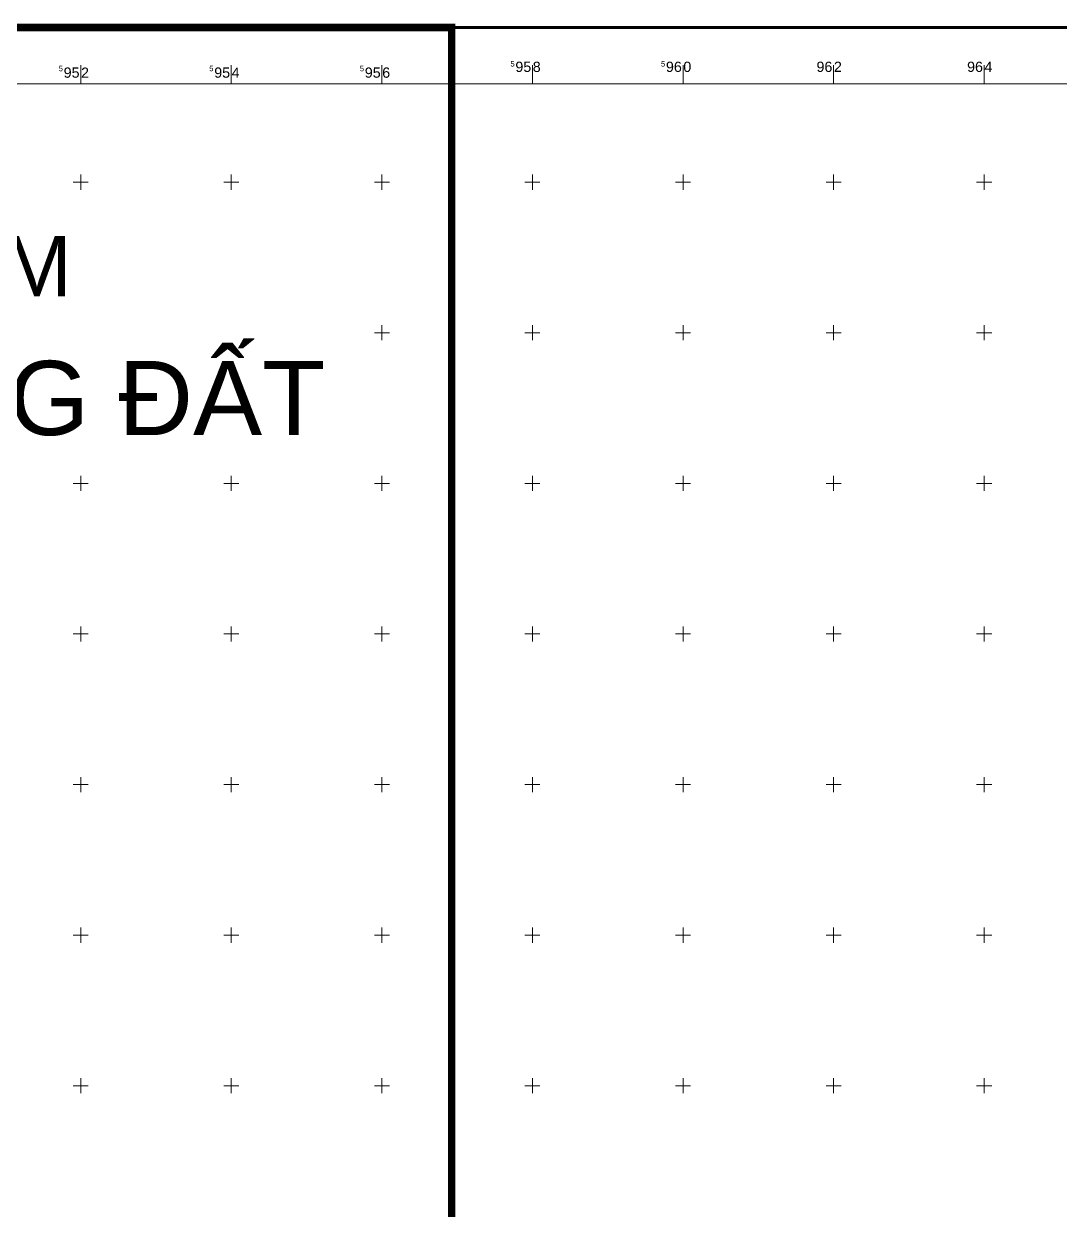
# Model space of a CAD drawing. Header units: millimetres. Extents: x 546597 to 607848, y 1180644 to 1193180.
# Drawn here: x 595124 to 596501, y 1186835 to 1188410 of the extents above; entities that cross this region are included whole.
import ezdxf
from ezdxf.enums import TextEntityAlignment as Align

# ---------------------------------------------------------------- set-up
doc = ezdxf.new("R2010")
doc.units = ezdxf.units.MM
doc.header["$MEASUREMENT"] = 0
doc.layers.get('0').update_dxf_attribs({"linetype": 'CONTINUOUS', "lineweight": 20})
for name, color, linetype, lineweight in [('KHUNG', 2, 'CONTINUOUS', 120), ('Text', 7, 'CONTINUOUS', 20), ('toa do', 2, 'CONTINUOUS', 13)]:
    doc.layers.add(name, color=color, linetype=linetype, lineweight=lineweight)
doc.styles.add('txt', font='VNARIAL.TTF', dxfattribs={"height": 0.2})
doc.styles.add('VNI-Helve Bold', font='VHELVEB.TTF')

# ---------------------------------------------------------------- blocks, each defined once
blk = doc.blocks.new('CROSS')
for p, q in [((-5, 0), (5, 0)), ((0, -5), (0, 5))]:
    blk.add_line(p, q)

msp = doc.modelspace()

# ---------------------------------------------------------------- linework, layer by layer
at = {"layer": 'KHUNG', "const_width": 10}
msp.add_lwpolyline([(591642.6, 1188405.4), (595692.6, 1188405.4), (595692.6, 1180648.5), (591642.6, 1180648.5)], close=True, dxfattribs=at)
at = {"layer": 'KHUNG'}
msp.add_lwpolyline([(599742.6, 1188405.4), (595692.6, 1188405.4), (595692.6, 1180648.5), (599742.6, 1180648.5)], close=True, dxfattribs=at)
at = {"layer": 'toa do', "linetype": 'Continuous'}
for p, q in [((595200, 1188330.4), (595200, 1188355.4)), ((595400, 1188330.4), (595400, 1188355.4)), ((595600, 1188330.4), (595600, 1188355.4)), ((595800, 1188330.4), (595800, 1188355.4)), ((596000, 1188330.4), (596000, 1188355.4)), ((596200, 1188330.4), (596200, 1188355.4)), ((596400, 1188330.4), (596400, 1188355.4))]:
    msp.add_line(p, q, dxfattribs=at)
at = {"layer": 'toa do', "color": 7}
msp.add_lwpolyline([(591717.6, 1180723.5), (607767.6, 1180723.5), (607767.6, 1188330.4), (591717.6, 1188330.4)], close=True, dxfattribs=at)

# ---------------------------------------------------------------- block references
at = {"layer": 'toa do', "xscale": 2, "yscale": 2, "zscale": 2}
for p in [(595200, 1188200), (595200, 1188200), (595400, 1188200), (595400, 1188200), (595600, 1188200), (595600, 1188200), (595800, 1188200), (595800, 1188200), (596000, 1188200), (596000, 1188200), (596200, 1188200), (596200, 1188200), (596400, 1188200), (596400, 1188200), (595600, 1188000), (595600, 1188000), (595800, 1188000), (595800, 1188000), (596000, 1188000), (596000, 1188000), (596200, 1188000), (596200, 1188000), (596400, 1188000), (596400, 1188000), (595200, 1187800), (595200, 1187800), (595400, 1187800), (595400, 1187800), (595600, 1187800), (595600, 1187800), (595800, 1187800), (595800, 1187800), (596000, 1187800), (596000, 1187800), (596200, 1187800), (596200, 1187800), (596400, 1187800), (596400, 1187800), (595200, 1187600), (595200, 1187600), (595400, 1187600), (595400, 1187600), (595600, 1187600), (595600, 1187600), (595800, 1187600), (595800, 1187600), (596000, 1187600), (596000, 1187600), (596200, 1187600), (596200, 1187600), (596400, 1187600), (596400, 1187600), (595200, 1187400), (595200, 1187400), (595400, 1187400), (595400, 1187400), (595600, 1187400), (595600, 1187400), (595800, 1187400), (595800, 1187400), (596000, 1187400), (596000, 1187400), (596200, 1187400), (596200, 1187400), (596400, 1187400), (596400, 1187400), (595200, 1187200), (595200, 1187200), (595400, 1187200), (595400, 1187200), (595600, 1187200), (595600, 1187200), (595800, 1187200), (595800, 1187200), (596000, 1187200), (596000, 1187200), (596200, 1187200), (596200, 1187200), (596400, 1187200), (596400, 1187200), (595200, 1187000), (595200, 1187000), (595400, 1187000), (595400, 1187000), (595600, 1187000), (595600, 1187000), (595800, 1187000), (595800, 1187000), (596000, 1187000), (596000, 1187000), (596200, 1187000), (596200, 1187000), (596400, 1187000), (596400, 1187000)]:
    msp.add_blockref('CROSS', p, dxfattribs=at)

# ---------------------------------------------------------------- texts
at = {"layer": 'Text', "ltscale": 100, "style": 'VNI-Helve Bold'}
for s, height, p in [('QUY HOAÏCH CHI TIEÁT XDÑT KHU ÑOÂ THÒ NAM TP.HCM', 80, (593726.1, 1188048.6)), ('BAÛN ÑOÀ QUY HOAÏCH TOÅNG MAËT BAÈNG SÖÛ DUÏNG ÑAÁT', 98.56, (593726.1, 1187864.1))]:
    msp.add_text(s, height=height, dxfattribs=at).set_placement(p, align=Align.CENTER)
at = {"layer": 'toa do', "linetype": 'Continuous', "style": 'txt'}
for s, height, p in [('5', 7.2, (595776.3, 1188353.6)), ('95', 13.6, (595798.4, 1188346.4)), ('5', 7.2, (595976.3, 1188353.6)), ('96', 13.6, (595998.4, 1188346.4)), ('96', 13.6, (596198.4, 1188346.4)), ('96', 13.6, (596398.4, 1188346.4))]:
    msp.add_text(s, height=height, dxfattribs=at).set_placement(p, align=Align.RIGHT)
for s, p in [('8', (595800.4, 1188346.4)), ('0', (596000.4, 1188346.4)), ('2', (596200.4, 1188346.4)), ('4', (596400.4, 1188346.4))]:
    msp.add_text(s, height=13.6, dxfattribs=at).set_placement(p)
for s, height, p in [('5', 7.2, (595176.3, 1188354.5)), ('95', 13.6, (595198.4, 1188352.3)), ('5', 7.2, (595376.3, 1188354.5)), ('95', 13.6, (595398.4, 1188352.3)), ('5', 7.2, (595576.3, 1188354.5)), ('95', 13.6, (595598.4, 1188352.3))]:
    msp.add_text(s, height=height, dxfattribs=at).set_placement(p, align=Align.TOP_RIGHT)
for s, p in [('2', (595200.4, 1188352.2)), ('4', (595400.4, 1188352.2)), ('6', (595600.4, 1188352.3))]:
    msp.add_text(s, height=13.6, dxfattribs=at).set_placement(p, align=Align.TOP_LEFT)

doc.saveas('drawing.dxf')
